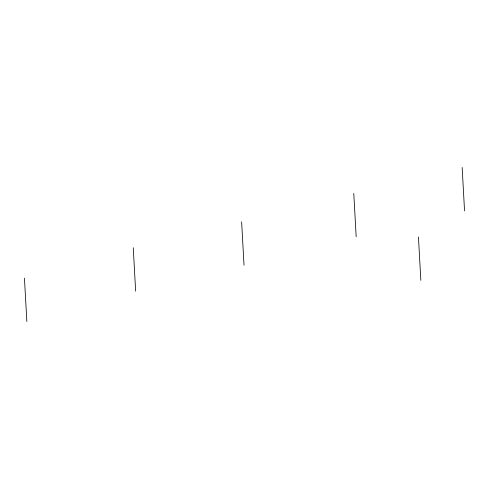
<?xml version="1.0" encoding="UTF-8"?>
<svg xmlns="http://www.w3.org/2000/svg" width="489" height="489" viewBox="0 0 489 489"><rect width="100%" height="100%" fill="white"/><g stroke="black" fill="none" stroke-linecap="round" stroke-linejoin="round"><path stroke-width="0.73" d="M462.154 167.489L464.55 210.881M418.443 236.969L420.84 280.362M353.779 193.399L356.175 236.798M241.627 221.841L244.023 265.24M133.252 247.758L135.649 291.157M24.45 278.119L26.846 321.511"/></g></svg>
